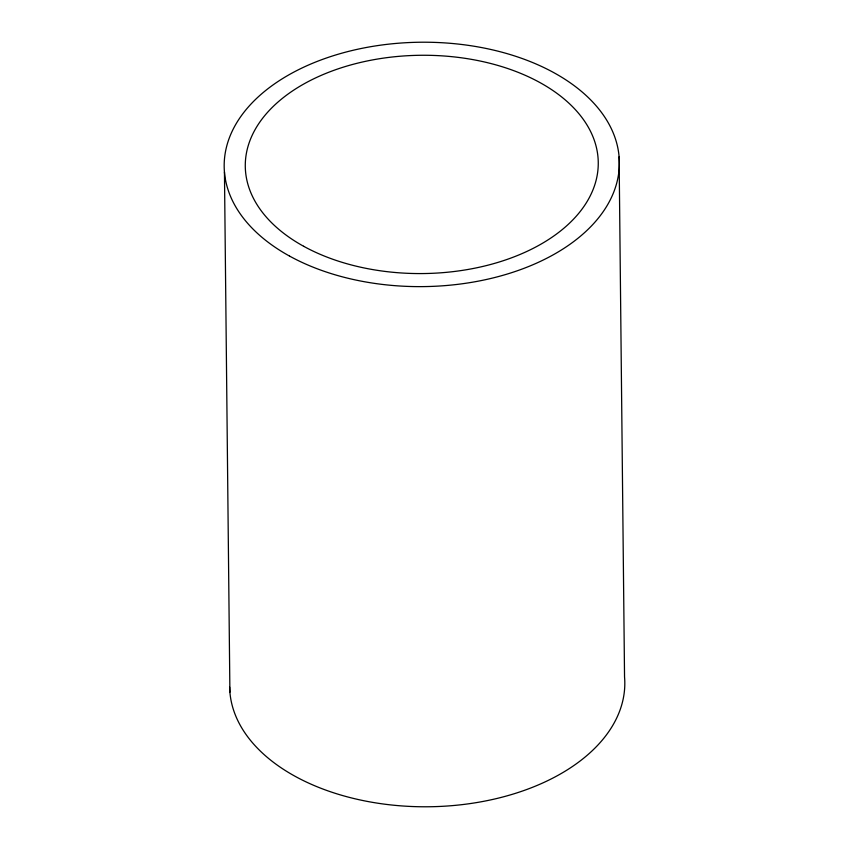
<?xml version="1.0" encoding="UTF-8"?>
<svg xmlns="http://www.w3.org/2000/svg" width="849" height="849" viewBox="0 0 849 849"><rect width="100%" height="100%" fill="white"/><g stroke="black" fill="none" stroke-linecap="round" stroke-linejoin="round"><path stroke-width="1.27" d="M619.101 156.81L624.546 676.971A197.594 122.192 -0.6 0 1 433.361 806.677A197.594 122.192 -0.6 0 1 229.644 687.106M224.454 172.029L229.899 692.19M289.488 256.048A197.594 122.192 -0.6 0 0 615.026 188.637A197.594 122.192 -0.6 0 0 360.814 48.573A197.594 122.192 -0.6 0 0 289.488 256.048M303.624 246.263A176.486 109.139 -0.6 0 0 594.385 186.048A176.486 109.139 -0.6 0 0 367.32 60.948A176.486 109.139 -0.6 0 0 303.624 246.263"/></g></svg>
